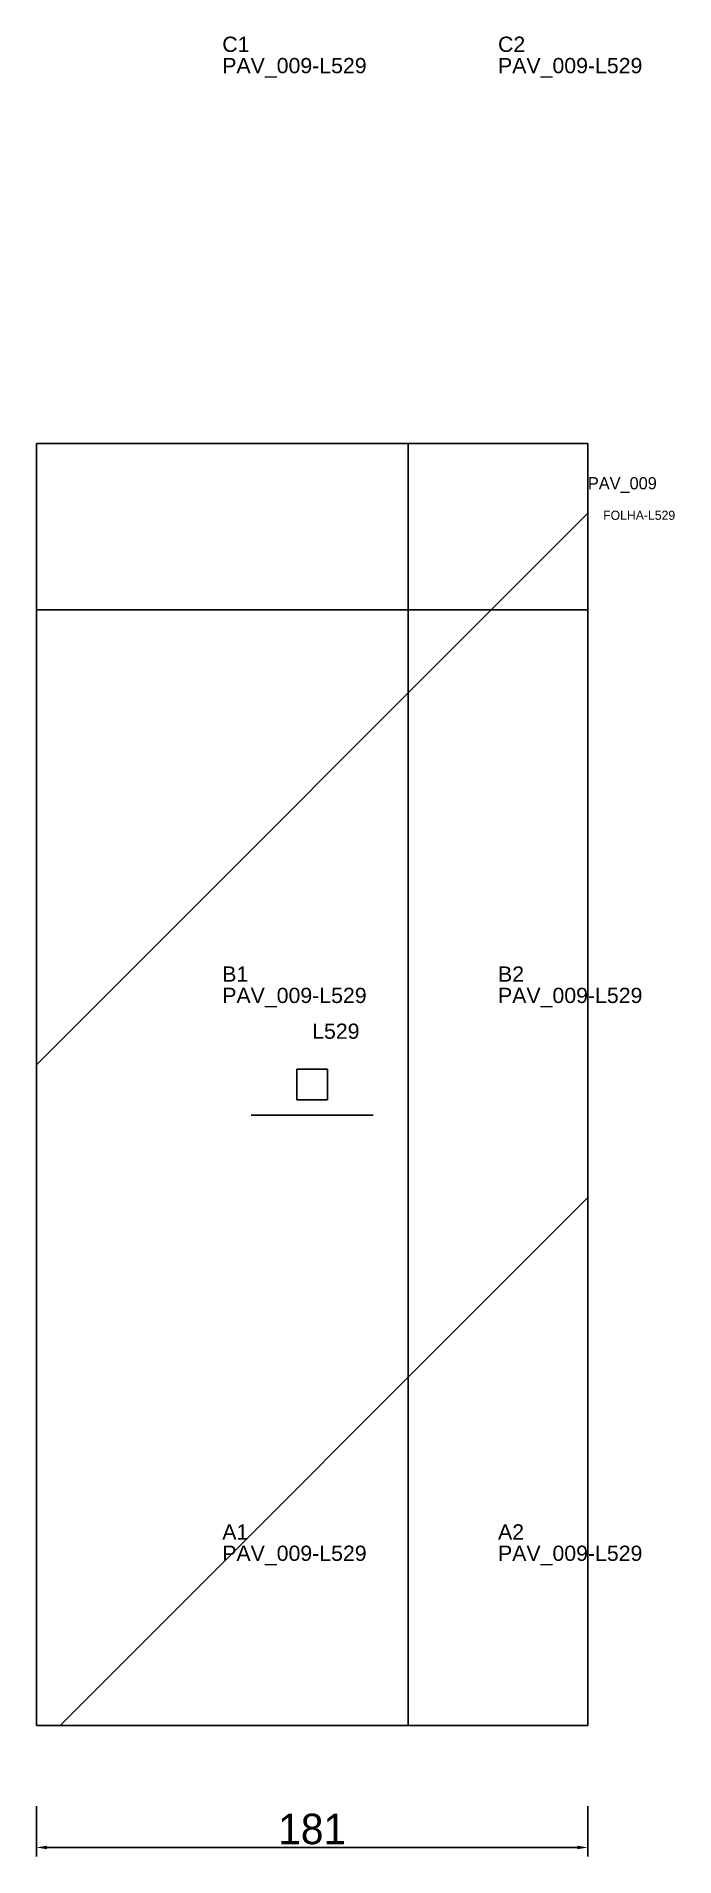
# Model space of a CAD drawing. Header units: metres. Extents: x 222 to 432, y -262 to 335.
import ezdxf

# ---------------------------------------------------------------- set-up
doc = ezdxf.new("R2010")
doc.units = ezdxf.units.M
for name, color, linetype in [('3', 3, 'CONTINUOUS'), ('AUX00', 7, 'CONTINUOUS'), ('COTA', 241, 'CONTINUOUS'), ('FOLHA', 255, 'CONTINUOUS'), ('Hachura', 251, 'CONTINUOUS'), ('NOMENCLATURA', 7, 'CONTINUOUS'), ('Nível', 160, 'CONTINUOUS'), ('Painéis', 200, 'CONTINUOUS'), ('Pilares', 5, 'CONTINUOUS'), ('SARR_2.2x7', 40, 'CONTINUOUS')]:
    doc.layers.add(name, color=color, linetype=linetype)
doc.styles.add('ARIAL', font='Arial.ttf')
doc.styles.add('STR_STANDARD', font='arial.ttf')
doc.dimstyles.new('EZ DXF', dxfattribs={"dimtxt": 10, "dimasz": 3.5, "dimexe": 3, "dimexo": 1.5, "dimgap": 1, "dimtad": 1, "dimdec": 1, "dimdsep": 46, "dimcen": 2.5, "dimazin": 3, "dimtfac": 1, "dimtmove": 0, "dimatfit": 3})

msp = doc.modelspace()

# ---------------------------------------------------------------- hatches: boundary and pattern name
at = {"layer": 'Hachura'}
h = msp.add_hatch(dxfattribs=at)
h.set_pattern_fill('ANSI31', scale=50)
h.paths.add_polyline_path([(403.2, 201.5), (403.2, -219), (222.2, -219), (222.2, 201.5)])
h = msp.add_hatch(dxfattribs=at)
h.set_pattern_fill('ANSI31', scale=50)
h.paths.add_polyline_path([(403.2, 201.5), (403.2, -219), (222.2, -219), (222.2, 201.5)])

# ---------------------------------------------------------------- linework, layer by layer
at = {"layer": '3'}
for points in [[(344.2, -219), (344.2, 201.5)], [(344.2, -219), (344.2, 201.5)], [(222.2, 147), (403.2, 147)], [(222.2, 147), (403.2, 147)]]:
    msp.add_lwpolyline(points, close=True, dxfattribs=at)
at = {"layer": 'Painéis', "color": 200}
for p, q in [((222.2, -219), (222.2, 201.5)), ((222.2, 201.5), (403.2, 201.5)), ((222.2, -219), (222.2, 201.5)), ((222.2, 201.5), (403.2, 201.5)), ((403.2, 201.5), (403.2, -219)), ((403.2, 201.5), (403.2, -219)), ((403.2, -219), (222.2, -219)), ((403.2, -219), (222.2, -219))]:
    msp.add_line(p, q, dxfattribs=at)
at = {"layer": 'Pilares'}
msp.add_lwpolyline([(307.7, -13.75), (317.7, -13.75), (317.7, -3.75), (307.7, -3.75)], close=True, dxfattribs=at)
msp.add_lwpolyline([(307.7, -13.75), (317.7, -13.75), (317.7, -3.75), (307.7, -3.75)], close=True, dxfattribs=at)
at = {"layer": 'SARR_2.2x7'}
msp.add_line((292.7, -18.75), (332.7, -18.75), dxfattribs=at)
msp.add_line((292.7, -18.75), (332.7, -18.75), dxfattribs=at)

# ---------------------------------------------------------------- texts
at = {"layer": '3', "style": 'STR_STANDARD'}
for s, p in [('C1', (283.2, 330)), ('C1', (283.2, 330)), ('C2', (373.7, 330)), ('C2', (373.7, 330)), ('B1', (283.2, 25)), ('B1', (283.2, 25)), ('B2', (373.7, 25)), ('B2', (373.7, 25)), ('A1', (283.2, -158)), ('A1', (283.2, -158)), ('A2', (373.7, -158)), ('A2', (373.7, -158))]:
    msp.add_text(s, height=5, dxfattribs=at).set_placement(p)
at = {"layer": 'AUX00', "style": 'STR_STANDARD'}
for p in [(283.2, 323), (283.2, 323), (373.7, 323), (373.7, 323), (283.2, 18), (283.2, 18), (373.7, 18), (373.7, 18), (283.2, -165), (283.2, -165), (373.7, -165), (373.7, -165)]:
    msp.add_text('PAV_009-L529', height=5, dxfattribs=at).set_placement(p)
at = {"layer": 'FOLHA'}
msp.add_text('FOLHA-L529', height=3, dxfattribs=at).set_placement((408.2, 176.5))
msp.add_text('FOLHA-L529', height=3, dxfattribs=at).set_placement((408.2, 176.5))
at = {"layer": 'NOMENCLATURA', "insert": (312.7, 11.25), "char_height": 5, "attachment_point": 1, "style": 'ARIAL'}
msp.add_mtext('L529', dxfattribs=at)
msp.add_mtext('L529', dxfattribs=at)
at = {"layer": 'Nível'}
msp.add_text('PAV_009', height=4, dxfattribs=at).set_placement((403.2, 186.5))
msp.add_text('PAV_009', height=4, dxfattribs=at).set_placement((403.2, 186.5))

# ---------------------------------------------------------------- dimensions: what is measured, and where the dimension line sits
at = {"layer": 'COTA'}
msp.add_linear_dim(base=(222.2, -259), p1=(222.2, -244), p2=(403.2, -244), dimstyle='EZ DXF', dxfattribs=at).render()
msp.add_linear_dim(base=(222.2, -259), p1=(222.2, -244), p2=(403.2, -244), dimstyle='EZ DXF', dxfattribs=at).render()

doc.saveas('drawing.dxf')
